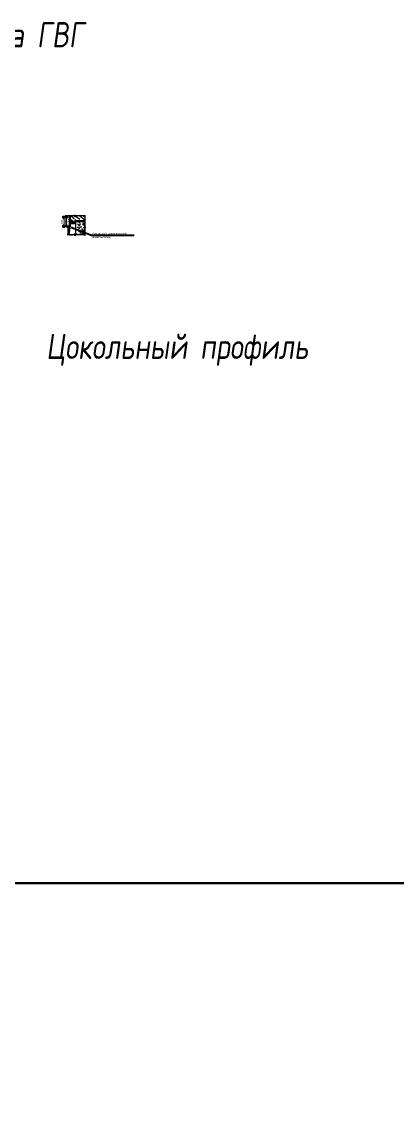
# Model space of a CAD drawing. Header units: millimetres. Extents: x -136099598 to 11807193, y 0 to 779331.
# Drawn here: x 695248 to 716865, y 319185 to 382801 of the extents above; entities that cross this region are included whole.
import ezdxf
from ezdxf import colors
from ezdxf.entities.mleader import LeaderData, LeaderLine
from ezdxf.math import Vec2, Vec3

# ---------------------------------------------------------------- set-up
doc = ezdxf.new("R2010")
doc.units = ezdxf.units.MM
doc.header["$MEASUREMENT"] = 0
doc.linetypes.add('HIDDEN', pattern=[6, 4, -2])
doc.layers.get('0').update_dxf_attribs({"color": 250, "lineweight": 9})
doc.layers.get('Defpoints').update_dxf_attribs({"color": 8})
for name, color, linetype, lineweight in [('+АР_Стены внутренние', 250, 'Continuous', 18), ('АР.РД_Выноски', 174, 'Continuous', 9), ('АР_Навесной фасад', 5, 'Continuous', 5), ('АР_Оси_Разм', 7, 'Continuous', 15), ('АР_Перекрытие', 250, 'Continuous', 30), ('АР_Стены фасадные', 7, 'Continuous', 30), ('АР_Штриховка', 253, 'Continuous', 13)]:
    doc.layers.add(name, color=color, linetype=linetype, lineweight=lineweight)
doc.styles.add('GOST 2.304', font='CS_Gost2304.shx')
doc.styles.add('Архитект', font='isocpeur.ttf', dxfattribs={"width": 0.8, "oblique": 8})
doc.styles.add('Архитектурный размер', font='isocpeur.ttf', dxfattribs={"width": 0.8, "oblique": 8})
doc.dimstyles.new('KK 100', dxfattribs={"dimscale": 100, "dimtxt": 3, "dimasz": 2, "dimexe": 1.5, "dimexo": 2, "dimtad": 1, "dimdec": 0, "dimtxsty": 'GOST 2.304', "dimblk": 'OBLIQUE', "dimcen": 2.5, "dimdle": 1.5, "dimadec": 0, "dimazin": 0, "dimtfac": 1, "dimtdec": 0, "dimtmove": 0, "dimatfit": 3, "dimarcsym": 0})

# ---------------------------------------------------------------- blocks, each defined once
blk = doc.blocks.new('_Oblique')
at = {"color": 0, "linetype": 'ByBlock', "lineweight": -2}
blk.add_line((-0.5, -0.5), (0.5, 0.5), dxfattribs=at)
blk = doc.blocks.new('*D1811')
at = {"layer": 'Defpoints', "color": 0, "transparency": 16777216}
for p in [(698007, 371542), (698007, 371002, 1900)]:
    blk.add_point(p, dxfattribs=at)
at = {"layer": 'АР_Оси_Разм', "color": 0, "lineweight": -2, "transparency": 16777216}
for p, q in [((697907, 371542), (697569, 371542)), ((697644, 371617), (697644, 370927)), ((697907, 371002), (697569, 371002))]:
    blk.add_line(p, q, dxfattribs=at)
at = {"layer": 'АР_Оси_Разм', "color": 0, "lineweight": 9, "transparency": 16777216, "insert": (697551, 371272), "char_height": 125, "attachment_point": 5, "rotation": 90, "style": 'Архитектурный размер', "bg_fill": 3, "box_fill_scale": 1.25, "bg_fill_color": 256, "bg_fill_true_color": 13158600, "bg_fill_transparency": 0}
blk.add_mtext('100', dxfattribs=at)
at = {"layer": 'Defpoints', "color": 0, "transparency": 16777216}
blk.add_point((697644, 371002), dxfattribs=at)
at = {"layer": 'АР_Оси_Разм', "color": 0, "lineweight": -2, "transparency": 16777216, "xscale": 100, "yscale": 100, "zscale": 100}
for p, rotation in [((697644, 371542), 90), ((697644, 371002), 270)]:
    blk.add_blockref('_Oblique', p, dxfattribs=dict(at, rotation=rotation))

msp = doc.modelspace()

# ---------------------------------------------------------------- hatches: boundary and pattern name
at = {"layer": 'АР_Штриховка', "lineweight": 0, "transparency": 33554559}
h = msp.add_hatch(dxfattribs=at)
h.set_pattern_fill('ANSI36', color=256, scale=50, angle=97.43388889)
h.set_pattern_definition([(142.433889, (-872943.1, -352122.64), (-316.994321, 43.542487), [396.875, -79.375, 0, -79.375])])
h.paths.add_polyline_path([(698549.45, 371617.151), (698027.051, 371617.151), (698007.23, 371541.57), (698007.23, 371201.574), (698278.5, 371201.595), (698306.956, 371307.585), (698863.714, 371307.585), (698863.714, 371617.151), (698733.857, 371617.151)])
at = {"layer": 'АР_Штриховка', "lineweight": 0}
h = msp.add_hatch(dxfattribs=at)
h.set_pattern_fill('AR-CONC', color=256, scale=2)
h.set_pattern_definition([(50, (-679105.97, -356138.87), (364.36934, -31.87817), [38.1, -419.1]), (355, (-679105.97, -356138.87), (-70.48684, 382.11369), [30.48, -335.28117]), (100.451445, (-679075.6, -356141.53), (293.882494, 350.2355), [32.38002, -356.18049]), (46.1842, (-679105.97, -356037.27), (542.15808, -84.08466), [57.15, -628.65]), (96.635558, (-679060.8, -356044.3), (474.80827, 494.85225), [48.57005, -534.27122]), (351.18415, (-679106, -356037.3), (474.80827, 494.85225), [45.71993, -502.91946]), (21, (-679055.17, -356062.67), (303.22878, -204.530396), [38.1, -419.1]), (326, (-679055.17, -356062.67), (123.60406, 368.37593), [30.48, -335.28]), (71.451445, (-679029.9, -356079.7), (426.83284, 163.84554), [32.38002, -356.179875]), (37.5, (-679105.97, -356138.87), (6.177207, 169.110078), [0, -331.216, 0, -340.36, 0, -336.55]), (7.5, (-679105.97, -356138.87), (133.639325, 200.36115), [0, -194.056, 0, -323.596, 0, -128.27]), (327.5, (-679219.26, -356138.87), (271.18119, -11.457488), [0, -127, 0, -396.24, 0, -525.78]), (317.5, (-679270.06, -356138.87), (296.258363, 50.852982), [0, -165.1, 0, -263.144, 0, -373.38])])
h.paths.add_polyline_path([(698387.231, 370536.626), (698863.71, 370536.626), (698863.718, 370841.599), (698867.23, 370841.599), (698863.714, 371307.585), (698382.292, 371307.585), (698387.121, 370841.599)])

# ---------------------------------------------------------------- linework, layer by layer
at = {"layer": '+АР_Стены внутренние', "lineweight": 25, "ltscale": 50, "elevation": -950}
msp.add_lwpolyline([(697907.23, 371001.595), (697907.23, 370536.626)], dxfattribs=at)
at = {"ltscale": 100, "elevation": -950}
for points in [[(698863.714, 371644.624), (698863.714, 370995.622), (698921.802, 370949.52), (698804.946, 370949.52), (698863.714, 370903.418), (698863.714, 370479.231)], [(698907.881, 370536.626), (698333.006, 370536.626), (698286.904, 370478.538), (698286.904, 370595.395), (698240.803, 370536.626), (697857.985, 370536.626)]]:
    msp.add_lwpolyline(points, dxfattribs=at)
at = {"color": 2, "lineweight": 30, "ltscale": 150}
msp.add_lwpolyline([(403941.583, 247892.166), (845498.241, 247892.166), (845498.241, 333137.136), (403941.583, 333137.136)], close=True, dxfattribs=at)
at = {"layer": 'АР.РД_Выноски', "color": 1, "linetype": 'HIDDEN', "lineweight": 9, "ltscale": 10, "elevation": -950}
msp.add_lwpolyline([(697787.23, 371617.151), (697787.23, 371001.585)], dxfattribs=at)
at = {"layer": 'АР_Навесной фасад', "ltscale": 50}
for p, q in [((697987.23, 370536.626, 950), (697987.23, 371001.595, 950)), ((698327.23, 371307.585, 950), (698327.23, 370529.349, 950))]:
    msp.add_line(p, q, dxfattribs=at)
at = {"layer": 'АР_Навесной фасад', "ltscale": 100, "elevation": -950}
msp.add_lwpolyline([(697767.23, 371617.151), (697767.23, 371001.585)], dxfattribs=at)
at = {"layer": 'АР_Навесной фасад', "ltscale": 50, "elevation": -4750}
msp.add_lwpolyline([(697807.23, 371001.595), (697807.23, 371617.151)], dxfattribs=at)
at = {"layer": 'АР_Стены фасадные', "lineweight": 30, "elevation": -950}
msp.add_lwpolyline([(698863.714, 371307.585), (698322.292, 371307.585, 0.334438422), (698303.07, 371293.108), (698278.5, 371201.595), (698007.23, 371201.574), (698007.23, 371541.57), (698028.466, 371622.545)], format="xyb", dxfattribs=at)

# ---------------------------------------------------------------- texts
at = {"layer": 'Defpoints', "ltscale": 50, "style": 'Архитектурный размер', "oblique": 8, "width": 0.8}
for s, p in [('Для приямка ГВГ', (685750.463, 381345.689, -949.999)), ('Цокольный профиль', (696636.47, 363366.246, -949.999))]:
    msp.add_text(s, height=1454.09012, dxfattribs=at).set_placement(p)

# ---------------------------------------------------------------- next in the draw order: dimensions: what is measured, and where the dimension line sits
at = {"layer": 'АР_Оси_Разм', "lineweight": 9}
dim = msp.add_linear_dim(base=(697643.559, 371001.584, -950), p1=(698007.23, 371541.57, -950), p2=(698007.229, 371001.584, 950), angle=90, text='100', dimstyle='KK 100', override={"dimtxt": 1.25, "dimasz": 1, "dimexe": 0.75, "dimexo": 1, "dimgap": 0.3, "dimtxsty": 'Архитектурный размер', "dimdle": 0.75, "dimtmove": 1, "dimtfill": 1}, dxfattribs=at)
dim.commit()
dim.dimension.update_dxf_attribs({"geometry": '*D1811', "text_midpoint": (697643.559, 371271.577, -950), "dimtype": 160})

# ---------------------------------------------------------------- next in the draw order: hatches: boundary and pattern name
at = {"layer": 'АР_Навесной фасад', "ltscale": 50}
h = msp.add_hatch(dxfattribs=at)
h.set_pattern_fill('ANSI37', color=256, scale=80)
h.set_pattern_definition([(45, (1095011.28, 1549404.5), (-179.60512, 179.60512), []), (135, (1095011.28, 1549404.5), (-179.60512, -179.60512), [])])
edge = h.paths.add_edge_path()
edge.add_line((697807.23, 371031.133), (697807.548, 371617.151))
edge.add_line((698007.235, 371201.574), (697997.23, 371201.595))
edge.add_line((697997.23, 371201.595), (697997.23, 371001.584))
edge.add_line((698031.375, 371617.151), (698034.567, 371617.151))
edge.add_line((698027.051, 371617.151), (698007.23, 371541.57))
edge.add_line((698007.23, 371541.57), (698007.235, 371201.574))
edge.add_line((698034.567, 371617.151), (697807.23, 371617.151))
edge.add_line((697807.23, 371001.579), (698010.824, 371001.59))
h = msp.add_hatch(dxfattribs=at)
h.set_pattern_fill('ANSI37', color=256, scale=80)
h.set_pattern_definition([(45, (1095341.28, 1549404.5), (-179.60512, 179.60512), []), (135, (1095341.28, 1549404.5), (-179.60512, -179.60512), [])])
edge = h.paths.add_edge_path()
edge.add_line((697997.054, 370536.626), (697997.405, 371201.584))
edge.add_line((698278.5, 371201.595), (698327.23, 371201.595))
edge.add_line((698327.23, 371201.595), (698327.23, 370531.758))
edge.add_line((698327.23, 371307.585), (698278.5, 371201.595))
edge.add_line((698327.23, 371201.593), (697997.23, 371201.593))
edge.add_line((697987.23, 370536.621), (698340.824, 370536.632))

# ---------------------------------------------------------------- next in the draw order: linework, layer by layer
at = {"ltscale": 100, "elevation": -950}
msp.add_lwpolyline([(698907.881, 371617.151), (698333.006, 371617.151), (698286.904, 371559.063), (698286.904, 371675.92), (698240.803, 371617.151), (697727.545, 371617.151)], dxfattribs=at)
at = {"layer": 'АР_Перекрытие', "color": 7, "lineweight": 30}
for p, q in [((697987.214, 371281.595, -12350), (697987.214, 371321.595, -12350)), ((697987.214, 371301.595, -12350), (698147.214, 371301.595, -8550))]:
    msp.add_line(p, q, dxfattribs=at)
at = {"layer": 'АР_Перекрытие', "color": 7, "lineweight": 30, "elevation": -4750}
msp.add_lwpolyline([(697807.23, 371001.595), (697997.23, 371001.595), (697997.23, 371401.595)], dxfattribs=at)

# ---------------------------------------------------------------- next in the draw order: leaders
at = {"layer": 'АР.РД_Выноски'}
ml = msp.add_multileader_mtext('Standard', dxfattribs=at)
ml.set_content('\\A1;Цокольный алюминиевый  профиль100мм', color=256, style='Архитект')
ml.set_leader_properties()
ml.build(insert=Vec2(0, 0))
ml.multileader.update_dxf_attribs({"text_left_attachment_type": 6, "text_right_attachment_type": 6, "dogleg_length": 50, "arrow_head_size": 75})
ctx = ml.context
ctx.base_point, ctx.char_height, ctx.arrow_head_size, ctx.landing_gap_size, ctx.plane_origin, ctx.plane_x_axis = Vec3(700814.611, 370514.551, 950), 125, 75, 12, Vec3(675970.19, 396943.925, 950), Vec3(-1, 0)
ctx.left_attachment, ctx.right_attachment = 6, 6
notes = []
notes.append((ctx, [(0, (1, 1, 0), (699253.143, 370514.551, 950), (1, 0), 1.387, [(0, [(697997.23, 371001.595, 950)], 0, [])])]))
ctx.mtext.insert, ctx.mtext.width, ctx.mtext.defined_height, ctx.mtext.flow_direction = Vec3(699266.53, 370677.051, 950), 2429.35835, 961.133, 5
for ctx, leaders in notes:
    for number, flags, end, landing, length, lines in leaders:
        leader = LeaderData()
        leader.index, (leader.has_last_leader_line, leader.has_dogleg_vector, leader.attachment_direction) = number, flags
        leader.last_leader_point, leader.dogleg_vector, leader.dogleg_length = Vec3(end), Vec3(landing), length
        for number, points, colour, breaks in lines:
            line = LeaderLine()
            line.index, line.vertices, line.color, line.breaks = number, Vec3.list(points), colors.encode_raw_color(colour), breaks
            leader.lines.append(line)
        ctx.leaders.append(leader)

doc.saveas('drawing.dxf')
